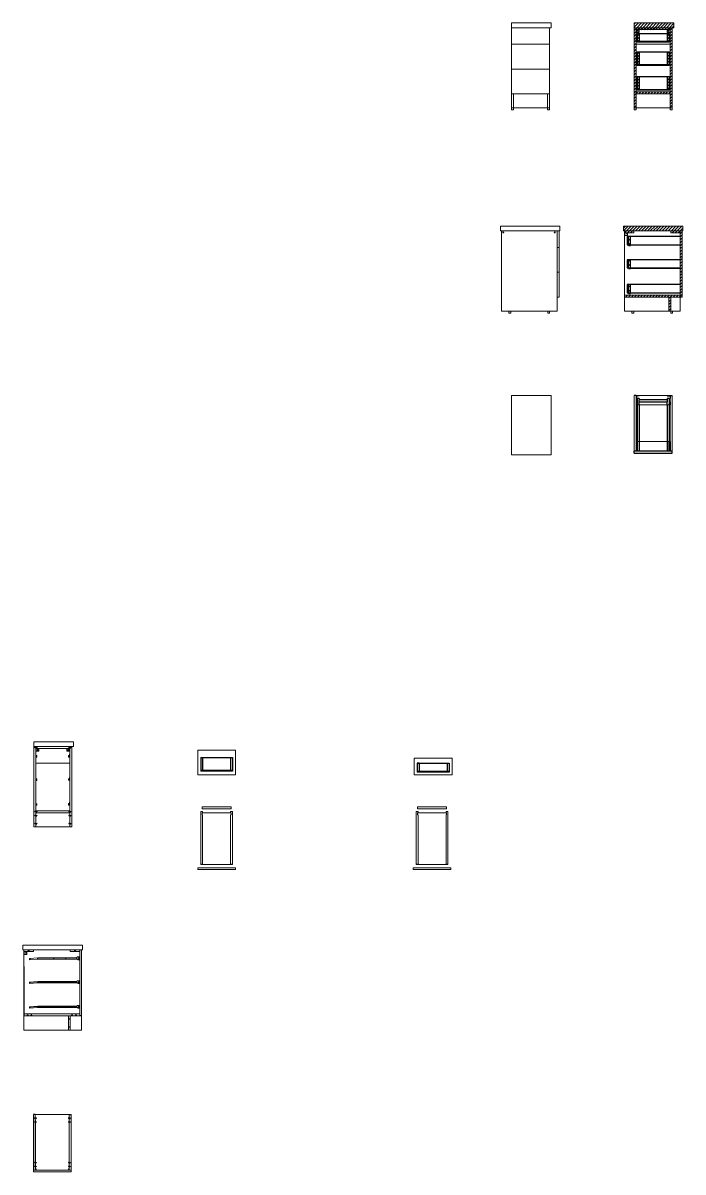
# Model space of a CAD drawing. Header units: millimetres. Extents: x 1402 to 2836, y 1581 to 2798.
# Drawn here: x 1402 to 2100, y 1581 to 2798 of the extents above; entities that cross this region are included whole.
import ezdxf

# ---------------------------------------------------------------- set-up
doc = ezdxf.new("R2010")
doc.units = ezdxf.units.MM
for name, color, linetype in [('Campitura', 11, 'Continuous'), ('Cassetti grandi', 4, 'Continuous'), ('Cassetto piccolo', 5, 'Continuous'), ('Parti nascoste', 2, 'Continuous')]:
    doc.layers.add(name, color=color, linetype=linetype)
doc.layers.add('Giunzioni', color=3, linetype='Continuous', lineweight=18)
doc.layers.add('Struttura', color=7, linetype='Continuous', lineweight=18)

msp = doc.modelspace()

# ---------------------------------------------------------------- hatches: boundary and pattern name
at = {"layer": 'Campitura'}
h = msp.add_hatch(dxfattribs=at)
h.set_pattern_fill('ANSI31', color=256, scale=0.7)
h.paths.add_polyline_path([(2090.3, 2797.8), (2048.3, 2797.8), (2048.3, 2792.8), (2088.3, 2792.8), (2090.3, 2792.8)])
h = msp.add_hatch(dxfattribs=at)
h.set_pattern_fill('ANSI31', color=256, scale=0.7)
h.paths.add_polyline_path([(2086.3, 2787.8), (2086.1, 2787.8), (2086.1, 2790.8), (2086.3, 2790.8), (2086.3, 2792.8), (2048.3, 2792.8), (2048.3, 2792.8), (2088.3, 2792.8), (2088.3, 2722.8), (2088.3, 2707.8), (2086.3, 2707.8), (2086.3, 2722.8)])
h.paths.add_polyline_path([(2050.3, 2722.8), (2050.3, 2707.8), (2048.3, 2707.8), (2048.3, 2722.8), (2048.3, 2792.8), (2048.3, 2792.8), (2050.3, 2792.8), (2050.3, 2790.8), (2050.5, 2790.8), (2050.5, 2787.8), (2050.5, 2787.8), (2050.5, 2787.8), (2050.3, 2787.8), (2050.3, 2784.6), (2050.5, 2784.6), (2050.5, 2781.6), (2050.3, 2781.6), (2050.3, 2733.8), (2050.5, 2733.8), (2050.5, 2730.8), (2050.3, 2730.8)], flags=17)
h.paths.add_polyline_path([(2086.3, 2724.8), (2050.3, 2724.8), (2050.3, 2722.8), (2086.3, 2722.8)], flags=17)
h.paths.add_polyline_path([(2086.3, 2792.8), (2050.3, 2792.8), (2050.3, 2790.8), (2050.5, 2790.8), (2053.5, 2790.8), (2053.5, 2790.8), (2086.3, 2790.8)], flags=17)
h = msp.add_hatch(dxfattribs=at)
h.set_pattern_fill('ANSI31', color=256, scale=0.7)
h.paths.add_polyline_path([(2099.8, 2582.6), (2036.8, 2582.6), (2036.8, 2577.6), (2099.8, 2577.6)])
h.paths.add_polyline_path([(2096.8, 2577.6), (2086.8, 2577.6), (2086.8, 2575.6), (2096.8, 2575.6)])
h.paths.add_polyline_path([(2047.8, 2577.6), (2037.8, 2577.6), (2037.8, 2575.6), (2047.8, 2575.6)])
h = msp.add_hatch(dxfattribs=at)
h.set_pattern_fill('ANSI31', color=256, scale=0.7)
h.paths.add_polyline_path([(2098.8, 2577.6), (2096.8, 2577.6), (2096.8, 2575.6), (2096.8, 2563), (2097.3, 2563), (2097.3, 2562.8), (2096.8, 2562.8), (2096.8, 2560), (2098.8, 2560)])
h = msp.add_hatch(dxfattribs=at)
h.set_pattern_fill('ANSI31', color=256, scale=0.7)
h.paths.add_polyline_path([(2098.8, 2560), (2096.8, 2560), (2096.8, 2538.4), (2097.3, 2538.4), (2097.3, 2538.2), (2096.8, 2538.2), (2096.8, 2533.8), (2098.8, 2533.8)])
h.paths.add_polyline_path([(2098.8, 2533.8), (2096.8, 2533.8), (2096.8, 2512.2), (2097.3, 2512.2), (2097.3, 2512), (2096.8, 2512), (2096.8, 2507.6), (2098.8, 2507.6)])
h = msp.add_hatch(dxfattribs=at)
h.set_pattern_fill('ANSI31', color=256, scale=0.7)
h.paths.add_polyline_path([(2096.8, 2509.6), (2038, 2509.6), (2038, 2508.1), (2037.8, 2508.1), (2037.8, 2507.6), (2096.8, 2507.6), (2096.8, 2507.6), (2096.8, 2507.6)])
h.paths.add_polyline_path([(2086.8, 2507.6), (2084.8, 2507.6), (2084.8, 2492.6), (2086.8, 2492.6)])
at = {"layer": 'Cassetti grandi'}
h = msp.add_hatch(dxfattribs=at)
h.set_pattern_fill('ANSI31', color=256, scale=0.7)
h.paths.add_polyline_path([(2085.1, 2767.2), (2083.1, 2767.2), (2083.1, 2753.5), (2085.1, 2753.5)])
h.paths.add_polyline_path([(2053.5, 2767.2), (2051.5, 2767.2), (2051.5, 2753.5), (2053.5, 2753.5)])
h.paths.add_polyline_path([(2085.1, 2741), (2083.1, 2741), (2083.1, 2727.3), (2085.1, 2727.3)])
h.paths.add_polyline_path([(2053.5, 2741), (2051.5, 2741), (2051.5, 2727.3), (2053.5, 2727.3)])
h = msp.add_hatch(dxfattribs=at)
h.set_pattern_fill('ANSI31', color=256)
h.paths.add_polyline_path([(2044.3, 2547), (2042.3, 2547), (2042.3, 2538.4), (2042.3, 2537.7), (2044.3, 2537.7), (2044.3, 2538.2), (2042.6, 2538.2), (2042.6, 2538.4), (2044.3, 2538.4)])
h.paths.add_polyline_path([(2044.3, 2520.8), (2042.3, 2520.8), (2042.3, 2512.2), (2042.3, 2511.5), (2044.3, 2511.5), (2044.3, 2512), (2042.6, 2512), (2042.6, 2512.2), (2044.3, 2512.2)])
at = {"layer": 'Cassetto piccolo'}
h = msp.add_hatch(dxfattribs=at)
h.set_pattern_fill('ANSI31', color=256, scale=0.7)
h.paths.add_polyline_path([(2083.1, 2778.2), (2083.1, 2786.8), (2085.1, 2786.8), (2085.1, 2778.2)])
h.paths.add_polyline_path([(2053.5, 2786.8), (2051.5, 2786.8), (2051.5, 2778.2), (2053.5, 2778.2)])
h = msp.add_hatch(dxfattribs=at)
h.set_pattern_fill('ANSI31', color=256)
h.paths.add_polyline_path([(2044.3, 2571.6), (2042.3, 2571.6), (2042.3, 2563), (2042.3, 2562.3), (2044.3, 2562.3), (2044.3, 2562.8), (2042.6, 2562.8), (2042.6, 2563), (2044.3, 2563)])

# ---------------------------------------------------------------- linework, layer by layer
at = {"layer": 'Cassetti grandi'}
for p, q in [((2088.3, 2775.2), (2088.3, 2775.2)), ((2051.5, 2767.2), (2085.1, 2767.2)), ((2051.5, 2767.2), (2051.5, 2752.8)), ((2053.5, 2767.2), (2053.5, 2753.5)), ((2083.1, 2767.2), (2083.1, 2753.5)), ((2085.1, 2767.2), (2085.1, 2753.3)), ((2051.5, 2753.5), (2085.1, 2753.5)), ((2085.1, 2753.3), (2051.5, 2753.3)), ((2085.1, 2752.8), (2051.5, 2752.8)), ((2085.1, 2753.3), (2085.1, 2752.8)), ((2051.5, 2741), (2085.1, 2741)), ((2051.5, 2741), (2051.5, 2726.6)), ((2053.5, 2741), (2053.5, 2727.3)), ((2083.1, 2741), (2083.1, 2727.3)), ((2085.1, 2741), (2085.1, 2727.1)), ((2051.5, 2727.3), (2085.1, 2727.3)), ((2085.1, 2727.1), (2051.5, 2727.1)), ((2085.1, 2726.6), (2051.5, 2726.6)), ((2085.1, 2727.1), (2085.1, 2726.6)), ((2096.8, 2547), (2040.8, 2547)), ((2040.8, 2547), (2040.8, 2538.4)), ((2042.3, 2538.4), (2042.3, 2547)), ((2044.3, 2538.4), (2044.3, 2547)), ((2040.8, 2538.4), (2042.3, 2538.4)), ((2042.3, 2537.7), (2042.3, 2538.4)), ((2042.3, 2537.7), (2044.3, 2537.7)), ((2042.6, 2538.2), (2042.6, 2538.4)), ((2042.6, 2538.4), (2097.3, 2538.4)), ((2042.6, 2538.2), (2097.3, 2538.2)), ((2044.3, 2537.7), (2044.3, 2538.2)), ((2097.3, 2538.2), (2097.3, 2538.4)), ((2096.8, 2520.8), (2040.8, 2520.8)), ((2040.8, 2520.8), (2040.8, 2512.2)), ((2042.3, 2512.2), (2042.3, 2520.8)), ((2044.3, 2512.2), (2044.3, 2520.8)), ((2040.8, 2512.2), (2042.3, 2512.2)), ((2042.3, 2511.5), (2042.3, 2512.2)), ((2042.3, 2511.5), (2044.3, 2511.5)), ((2042.6, 2512), (2042.6, 2512.2)), ((2042.6, 2512.2), (2097.3, 2512.2)), ((2042.6, 2512), (2097.3, 2512)), ((2044.3, 2511.5), (2044.3, 2512)), ((2098.8, 2507.6), (2096.8, 2507.6)), ((2097.3, 2512), (2097.3, 2512.2)), ((1453.2, 2014.1), (1453.2, 2014.1)), ((1463.7, 1746.6), (1461.7, 1746.6))]:
    msp.add_line(p, q, dxfattribs=at)
at = {"layer": 'Cassetto piccolo'}
for p, q in [((2051.5, 2786.8), (2085.1, 2786.8)), ((2051.5, 2786.8), (2051.5, 2777.5)), ((2053.5, 2786.8), (2053.5, 2778.2)), ((2083.1, 2786.8), (2083.1, 2778.2)), ((2085.1, 2786.8), (2085.1, 2778)), ((2051.5, 2778.2), (2085.1, 2778.2)), ((2085.1, 2778), (2051.5, 2778)), ((2085.1, 2777.5), (2051.5, 2777.5)), ((2085.1, 2778), (2085.1, 2777.5)), ((2088.3, 2775.2), (2088.3, 2775.2)), ((2096.8, 2571.6), (2040.8, 2571.6)), ((2040.8, 2571.6), (2040.8, 2563)), ((2042.3, 2563), (2042.3, 2571.6)), ((2044.3, 2563), (2044.3, 2571.6)), ((2040.8, 2563), (2042.3, 2563)), ((2042.3, 2562.3), (2042.3, 2563)), ((2042.3, 2562.3), (2044.3, 2562.3)), ((2042.6, 2562.8), (2042.6, 2563)), ((2042.6, 2563), (2097.3, 2563)), ((2042.6, 2562.8), (2097.3, 2562.8)), ((2044.3, 2562.3), (2044.3, 2562.8)), ((2097.3, 2562.8), (2097.3, 2563)), ((2051.5, 2393.5), (2051.5, 2354.5)), ((2053.5, 2393.5), (2053.5, 2354.5)), ((2083.1, 2393.5), (2083.1, 2354.5)), ((2085.1, 2393.5), (2085.1, 2354.5)), ((2088.3, 2344.5), (2048.3, 2344.5)), ((2048.3, 2342.5), (2048.3, 2344.5)), ((2048.3, 2342.5), (2088.3, 2342.5)), ((2088.3, 2342.5), (2088.3, 2344.5)), ((1453.2, 2014.1), (1453.2, 2014.1))]:
    msp.add_line(p, q, dxfattribs=at)
at = {"layer": 'Giunzioni'}
for p, q in [((2050.3, 2790.8), (2053.5, 2790.8)), ((2053.5, 2787.8), (2050.3, 2787.8)), ((2050.5, 2787.8), (2050.5, 2790.8)), ((2050.5, 2787.8), (2050.5, 2790.8)), ((2053.5, 2790.8), (2053.5, 2787.8)), ((2086.3, 2790.8), (2083.1, 2790.8)), ((2083.1, 2790.8), (2083.1, 2787.8)), ((2083.1, 2787.8), (2086.3, 2787.8)), ((2086.1, 2787.8), (2086.1, 2790.8)), ((2086.3, 2790.8), (2086.3, 2787.8)), ((2050.3, 2784.6), (2050.3, 2781.6)), ((2050.3, 2784.6), (2050.5, 2784.6)), ((2050.5, 2781.6), (2050.3, 2781.6)), ((2050.5, 2784.6), (2050.5, 2781.6)), ((2051.5, 2783.1), (2050.5, 2783.1)), ((2050.5, 2781.6), (2051.5, 2781.6)), ((2051.3, 2784.6), (2051.5, 2784.6)), ((2051.3, 2784.6), (2051.3, 2783.1)), ((2085.3, 2784.6), (2085.1, 2784.6)), ((2085.1, 2784.6), (2085.1, 2781.6)), ((2085.1, 2781.6), (2085.1, 2783.1)), ((2085.1, 2783.1), (2086.1, 2783.1)), ((2086.1, 2781.6), (2085.1, 2781.6)), ((2085.3, 2784.6), (2085.3, 2783.1)), ((2086.3, 2784.6), (2086.1, 2784.6)), ((2086.1, 2784.6), (2086.1, 2781.6)), ((2086.1, 2781.6), (2086.3, 2781.6)), ((2086.3, 2781.6), (2086.3, 2784.6)), ((2050.3, 2760), (2050.5, 2760)), ((2050.5, 2757), (2050.3, 2757)), ((2050.5, 2760), (2050.5, 2757)), ((2051.5, 2758.5), (2050.5, 2758.5)), ((2050.5, 2757), (2051.5, 2757)), ((2051.3, 2760), (2051.5, 2760)), ((2051.3, 2760), (2051.3, 2758.5)), ((2085.3, 2760), (2085.1, 2760)), ((2085.1, 2758.5), (2086.1, 2758.5)), ((2086.1, 2757), (2085.1, 2757)), ((2085.3, 2760), (2085.3, 2758.5)), ((2086.3, 2760), (2086.1, 2760)), ((2086.1, 2760), (2086.1, 2757)), ((2086.1, 2757), (2086.3, 2757)), ((2050.3, 2733.8), (2050.5, 2733.8)), ((2050.5, 2730.8), (2050.3, 2730.8)), ((2050.5, 2733.8), (2050.5, 2730.8)), ((2051.5, 2732.3), (2050.5, 2732.3)), ((2050.5, 2730.8), (2051.5, 2730.8)), ((2051.3, 2733.8), (2051.5, 2733.8)), ((2051.3, 2733.8), (2051.3, 2732.3)), ((2085.3, 2733.8), (2085.1, 2733.8)), ((2085.1, 2732.3), (2086.1, 2732.3)), ((2086.1, 2730.8), (2085.1, 2730.8)), ((2085.3, 2733.8), (2085.3, 2732.3)), ((2086.3, 2733.8), (2086.1, 2733.8)), ((2086.1, 2733.8), (2086.1, 2730.8)), ((2086.1, 2730.8), (2086.3, 2730.8)), ((1918.5, 2707.8), (1918.5, 2705.8)), ((1918.5, 2705.8), (1920.5, 2705.8)), ((1920.5, 2705.8), (1920.5, 2707.8)), ((1956.5, 2707.8), (1956.5, 2705.8)), ((1956.5, 2705.8), (1958.5, 2705.8)), ((1958.5, 2705.8), (1958.5, 2707.8)), ((2048.3, 2707.8), (2048.3, 2705.8)), ((2048.3, 2705.8), (2050.3, 2705.8)), ((2050.3, 2705.8), (2050.3, 2707.8)), ((2086.3, 2707.8), (2086.3, 2705.8)), ((2086.3, 2705.8), (2088.3, 2705.8)), ((2088.3, 2705.8), (2088.3, 2707.8)), ((2037.8, 2575.6), (2037.8, 2572.6)), ((2037.8, 2572.6), (2041, 2572.6)), ((2038, 2572.6), (2038, 2575.6)), ((2041, 2572.6), (2041, 2575.6)), ((2037.8, 2560), (2038, 2560)), ((2038, 2508.1), (2038, 2560)), ((2038, 2508.1), (2037.8, 2508.1)), ((1915.7, 2492.6), (1915.7, 2490.6)), ((1915.7, 2490.6), (1917.7, 2490.6)), ((1917.7, 2490.6), (1917.7, 2492.6)), ((1956.7, 2492.6), (1956.7, 2490.6)), ((1956.7, 2490.6), (1958.7, 2490.6)), ((1958.7, 2490.6), (1958.7, 2492.6)), ((2045.8, 2492.6), (2045.8, 2490.6)), ((2045.8, 2490.6), (2047.8, 2490.6)), ((2047.8, 2490.6), (2047.8, 2492.6)), ((2086.8, 2492.6), (2086.8, 2490.6)), ((2086.8, 2490.6), (2088.8, 2490.6)), ((2088.8, 2490.6), (2088.8, 2492.6)), ((2050.3, 2354.5), (2050.3, 2393.5)), ((2050.5, 2354.5), (2050.5, 2393.5)), ((2051.3, 2354.5), (2051.3, 2393.5)), ((2085.3, 2393.5), (2085.3, 2354.5)), ((2086.1, 2354.5), (2086.1, 2393.5)), ((2086.3, 2354.5), (2086.3, 2393.5)), ((1415.2, 2029.7), (1418.4, 2029.7)), ((1418.4, 2026.7), (1415.2, 2026.7)), ((1415.2, 2023.6), (1415.2, 2020.6)), ((1415.2, 2023.6), (1415.4, 2023.6)), ((1415.4, 2020.6), (1415.2, 2020.6)), ((1415.4, 2026.7), (1415.4, 2029.7)), ((1415.4, 2026.7), (1415.4, 2029.7)), ((1415.4, 2023.6), (1415.4, 2020.6)), ((1416.4, 2022.1), (1415.4, 2022.1)), ((1415.4, 2020.6), (1416.4, 2020.6)), ((1416.4, 2022.1), (1416.4, 2020.6)), ((1418.4, 2029.7), (1418.4, 2026.7)), ((1451.2, 2029.7), (1448, 2029.7)), ((1448, 2029.7), (1448, 2026.7)), ((1448, 2026.7), (1451.2, 2026.7)), ((1450, 2020.6), (1450, 2022.1)), ((1450, 2022.1), (1451, 2022.1)), ((1451, 2020.6), (1450, 2020.6)), ((1451, 2026.7), (1451, 2029.7)), ((1451.2, 2023.6), (1451, 2023.6)), ((1451, 2023.6), (1451, 2020.6)), ((1451, 2020.6), (1451.2, 2020.6)), ((1451.2, 2029.7), (1451.2, 2026.7)), ((1451.2, 2020.6), (1451.2, 2023.6)), ((1415.2, 1998.9), (1415.4, 1998.9)), ((1415.4, 1995.9), (1415.2, 1995.9)), ((1415.4, 1998.9), (1415.4, 1995.9)), ((1416.4, 1997.4), (1415.4, 1997.4)), ((1415.4, 1995.9), (1416.4, 1995.9)), ((1416.4, 1997.4), (1416.4, 1995.9)), ((1450, 1997.5), (1451, 1997.5)), ((1450, 1997.5), (1450, 1996)), ((1451, 1996), (1450, 1996)), ((1451.2, 1999), (1451, 1999)), ((1451, 1999), (1451, 1996)), ((1451, 1996), (1451.2, 1996)), ((1415.2, 1972.7), (1415.4, 1972.7)), ((1415.4, 1972.7), (1415.4, 1969.7)), ((1416.4, 1971.2), (1415.4, 1971.2)), ((1416.4, 1971.2), (1416.4, 1969.7)), ((1450, 1971.3), (1451, 1971.3)), ((1450, 1971.3), (1450, 1969.8)), ((1451.2, 1972.8), (1451, 1972.8)), ((1451, 1972.8), (1451, 1969.8)), ((1415.4, 1969.7), (1415.2, 1969.7)), ((1415.4, 1969.7), (1416.4, 1969.7)), ((1451, 1969.8), (1450, 1969.8)), ((1451, 1969.8), (1451.2, 1969.8)), ((1402.7, 1814.6), (1402.7, 1811.6)), ((1402.9, 1811.6), (1402.9, 1814.6)), ((1405.9, 1811.6), (1405.9, 1814.6)), ((1402.7, 1811.6), (1405.9, 1811.6)), ((1408.7, 1807.5), (1417.3, 1808.2)), ((1417.3, 1807.9), (1408.7, 1807.2)), ((1408.7, 1806), (1408.7, 1807.5)), ((1408.7, 1806), (1408.7, 1807.5)), ((1417.3, 1806.7), (1408.7, 1806)), ((1458.3, 1808.2), (1417.3, 1808.2)), ((1417.3, 1807.9), (1456.8, 1807.9)), ((1417.3, 1806.7), (1459, 1806.7)), ((1458.3, 1807.9), (1456.8, 1807.9)), ((1459.3, 1809), (1458.3, 1808.2)), ((1458.3, 1808.2), (1458.3, 1807.9)), ((1460, 1806), (1459, 1806.7)), ((1461.5, 1809), (1459.3, 1809)), ((1461.5, 1806), (1460, 1806)), ((1461.5, 1809), (1461.5, 1806)), ((1408.7, 1782.3), (1417.3, 1783)), ((1417.3, 1782.7), (1408.7, 1782)), ((1408.7, 1780.8), (1408.7, 1782.3)), ((1408.7, 1780.8), (1408.7, 1782.3)), ((1417.3, 1781.6), (1408.7, 1780.8)), ((1458.3, 1783), (1417.3, 1783)), ((1417.3, 1782.7), (1456.8, 1782.7)), ((1417.3, 1781.6), (1459, 1781.6)), ((1458.3, 1782.7), (1456.8, 1782.7)), ((1459.3, 1783.8), (1458.3, 1783)), ((1458.3, 1783), (1458.3, 1782.7)), ((1460, 1780.8), (1459, 1781.6)), ((1461.5, 1783.8), (1459.3, 1783.8)), ((1461.5, 1780.8), (1460, 1780.8)), ((1461.5, 1783.8), (1461.5, 1780.8)), ((1408.7, 1756.1), (1417.3, 1756.8)), ((1417.3, 1756.5), (1408.7, 1755.8)), ((1408.7, 1754.6), (1408.7, 1756.1)), ((1408.7, 1754.6), (1408.7, 1756.1)), ((1417.3, 1755.4), (1408.7, 1754.6)), ((1458.3, 1756.8), (1417.3, 1756.8)), ((1417.3, 1756.5), (1456.8, 1756.5)), ((1417.3, 1755.4), (1459, 1755.4)), ((1458.3, 1756.5), (1456.8, 1756.5)), ((1459.3, 1757.6), (1458.3, 1756.8)), ((1458.3, 1756.8), (1458.3, 1756.5)), ((1460, 1754.6), (1459, 1755.4)), ((1461.5, 1757.6), (1459.3, 1757.6)), ((1461.5, 1754.6), (1460, 1754.6)), ((1461.5, 1757.6), (1461.5, 1754.6)), ((1414.9, 1636.3), (1414.7, 1636.3)), ((1414.7, 1634.5), (1414.7, 1634.5)), ((1414.9, 1584.5), (1414.9, 1636.3)), ((1450.5, 1584.5), (1450.5, 1636.3)), ((1450.5, 1636.3), (1450.7, 1636.3)), ((1414.9, 1586.5), (1414.7, 1586.5)), ((1414.9, 1583.5), (1414.7, 1583.5)), ((1414.9, 1583.5), (1414.9, 1584.5)), ((1415.7, 1584.5), (1414.9, 1584.5)), ((1414.9, 1583.5), (1415.7, 1583.5)), ((1415.7, 1584.5), (1415.7, 1583.5)), ((1449.7, 1584.5), (1450.5, 1584.5)), ((1449.7, 1584.5), (1449.7, 1583.5)), ((1450.5, 1583.5), (1449.7, 1583.5)), ((1450.5, 1586.5), (1450.7, 1586.5)), ((1450.5, 1583.5), (1450.5, 1584.5)), ((1450.5, 1583.5), (1450.7, 1583.5))]:
    msp.add_line(p, q, dxfattribs=at)
for centre, radius in [((2052, 2789.3), 0.5), ((2084.6, 2789.3), 0.5), ((1909.7, 2576.1), 0.5), ((1964.2, 2576.1), 0.5), ((2039.6, 2575.1), 0.25), ((2039.6, 2573.1), 0.25), ((2040.5, 2575.1), 0.25), ((2040.5, 2573.1), 0.25), ((1416.9, 2028.2), 0.5), ((1449.5, 2028.2), 0.5), ((1404.5, 1814.1), 0.25), ((1405.3, 1814.1), 0.25), ((1404.5, 1812.1), 0.25), ((1405.3, 1812.1), 0.25), ((1409, 1806.9), 0.248), ((1417.2, 1807.2), 0.248), ((1434, 1807.2), 0.248), ((1446.8, 1807.2), 0.248), ((1458.8, 1807.2), 0.248), ((1460.8, 1806.7), 0.75), ((1460.6, 1808.5), 0.248), ((1460.8, 1806.7), 0.321), ((1460.8, 1806.7), 0.0933), ((1409, 1781.8), 0.248), ((1417.2, 1782.1), 0.248), ((1434, 1782.1), 0.248), ((1446.8, 1782.1), 0.248), ((1458.8, 1782.1), 0.248), ((1460.8, 1781.6), 0.75), ((1460.6, 1783.3), 0.248), ((1460.8, 1781.6), 0.321), ((1460.8, 1781.6), 0.0933), ((1409, 1755.6), 0.248), ((1417.2, 1755.9), 0.248), ((1434, 1755.9), 0.248), ((1446.8, 1755.9), 0.248), ((1458.8, 1755.9), 0.248), ((1460.8, 1755.4), 0.75), ((1460.6, 1757.1), 0.248), ((1460.8, 1755.4), 0.321), ((1460.8, 1755.4), 0.0933)]:
    msp.add_circle(centre, radius, dxfattribs=at)
at = {"layer": 'Parti nascoste'}
for p, q in [((2050.3, 2403.3), (2048.3, 2403.3)), ((2050.5, 2400.1), (2050.3, 2400.1)), ((2050.5, 2397.5), (2050.3, 2397.5)), ((2053.5, 2403.1), (2050.5, 2403.1)), ((2050.5, 2403.1), (2050.5, 2400.1)), ((2051.5, 2397.5), (2050.5, 2397.5)), ((2050.5, 2397.5), (2050.5, 2393.5)), ((2050.5, 2396.5), (2051.3, 2396.5)), ((2051.3, 2397.5), (2051.3, 2393.5)), ((2053.5, 2400.3), (2051.5, 2400.3)), ((2083.6, 2398.8), (2053, 2398.8)), ((2053, 2398.8), (2053, 2396.8)), ((2053, 2396.8), (2083.6, 2396.8)), ((2053.5, 2403.3), (2053.5, 2403.1)), ((2053.5, 2400.3), (2053.5, 2398.8)), ((2053.5, 2393.5), (2053.5, 2396.8)), ((2083.1, 2403.3), (2083.1, 2403.1)), ((2083.1, 2403.1), (2086.1, 2403.1)), ((2085.1, 2400.3), (2083.1, 2400.3)), ((2083.1, 2400.3), (2083.1, 2398.8)), ((2083.1, 2400.3), (2083.1, 2400.3)), ((2083.1, 2393.5), (2083.1, 2396.8)), ((2083.6, 2396.8), (2083.6, 2398.8)), ((2085.1, 2400.3), (2085.1, 2393.5)), ((2085.1, 2397.5), (2086.1, 2397.5)), ((2085.3, 2397.5), (2085.3, 2393.5)), ((2086.1, 2396.5), (2085.3, 2396.5)), ((2086.1, 2403.1), (2086.1, 2400.1)), ((2086.1, 2400.1), (2086.3, 2400.1)), ((2086.1, 2396.5), (2086.1, 2397.5)), ((2086.1, 2397.5), (2086.3, 2397.5)), ((2086.1, 2396.5), (2086.1, 2393.5)), ((2086.3, 2403.3), (2088.3, 2403.3)), ((2051.3, 2394.5), (2051.5, 2394.5)), ((2085.1, 2394.5), (2085.3, 2394.5)), ((2050.5, 2354.5), (2050.5, 2345.7)), ((2051.3, 2344.7), (2051.3, 2354.5)), ((2051.5, 2354.5), (2051.5, 2344.5)), ((2053.5, 2354.5), (2053.5, 2344.5)), ((2083.1, 2354.5), (2083.1, 2344.5)), ((2085.1, 2354.5), (2085.1, 2344.5)), ((2085.3, 2344.7), (2085.3, 2354.5)), ((2086.1, 2354.5), (2086.1, 2345.7)), ((2086.3, 2354.5), (2086.3, 2344.7)), ((2050.5, 2347.7), (2050.3, 2347.7)), ((2050.5, 2344.7), (2050.3, 2344.7)), ((2050.5, 2344.7), (2050.5, 2345.7)), ((2051.3, 2345.7), (2050.5, 2345.7)), ((2050.5, 2344.7), (2051.5, 2344.7)), ((2086.1, 2344.7), (2085.1, 2344.7)), ((2085.3, 2345.7), (2086.1, 2345.7)), ((2086.1, 2347.7), (2086.3, 2347.7)), ((2086.1, 2344.7), (2086.1, 2345.7)), ((2086.1, 2344.7), (2086.3, 2344.7)), ((1415.2, 2031), (1414.2, 2031)), ((1414.2, 2031), (1414.2, 2030.5)), ((1415.2, 2030.5), (1414.2, 2030.5)), ((1415.2, 2031), (1416.2, 2031)), ((1415.2, 2030.5), (1416.2, 2030.5)), ((1416.2, 2031), (1416.2, 2030.5)), ((1451.2, 2031), (1450.2, 2031)), ((1450.2, 2031), (1450.2, 2030.5)), ((1451.2, 2030.5), (1450.2, 2030.5)), ((1451.2, 2031), (1452.2, 2031)), ((1451.2, 2030.5), (1452.2, 2030.5)), ((1452.2, 2031), (1452.2, 2030.5)), ((1589.7, 2020), (1623.3, 2020)), ((1589.7, 2020), (1589.7, 2005.7)), ((1591.7, 2020), (1591.7, 2006.4)), ((1621.3, 2020), (1621.3, 2006.4)), ((1623.3, 2020), (1623.3, 2006.2)), ((1820.8, 2014), (1818.8, 2014)), ((1818.8, 2014), (1852.4, 2014)), ((1818.8, 2014), (1818.8, 2004.7)), ((1820.8, 2014), (1820.8, 2005.4)), ((1850.4, 2014), (1850.4, 2005.4)), ((1852.4, 2014), (1852.4, 2005.2)), ((1589.7, 2006.4), (1623.3, 2006.4)), ((1623.3, 2006.2), (1589.7, 2006.2)), ((1623.3, 2005.7), (1589.7, 2005.7)), ((1623.3, 2006.2), (1623.3, 2005.7)), ((1818.8, 2005.4), (1852.4, 2005.4)), ((1852.4, 2005.2), (1818.8, 2005.2)), ((1852.4, 2004.7), (1818.8, 2004.7)), ((1852.4, 2005.2), (1852.4, 2004.7)), ((1415.2, 1963), (1414.2, 1963)), ((1414.2, 1963), (1414.2, 1962.5)), ((1415.2, 1962.5), (1414.2, 1962.5)), ((1415.2, 1958.8), (1414.2, 1958.8)), ((1414.2, 1958.8), (1414.2, 1958.3)), ((1415.2, 1963), (1416.2, 1963)), ((1415.2, 1962.5), (1416.2, 1962.5)), ((1415.2, 1958.8), (1416.2, 1958.8)), ((1416.2, 1963), (1416.2, 1962.5)), ((1416.2, 1958.8), (1416.2, 1958.3)), ((1451.2, 1963), (1450.2, 1963)), ((1450.2, 1963), (1450.2, 1962.5)), ((1451.2, 1962.5), (1450.2, 1962.5)), ((1451.2, 1958.8), (1450.2, 1958.8)), ((1450.2, 1958.8), (1450.2, 1958.3)), ((1451.2, 1963), (1452.2, 1963)), ((1451.2, 1962.5), (1452.2, 1962.5)), ((1451.2, 1958.8), (1452.2, 1958.8)), ((1452.2, 1963), (1452.2, 1962.5)), ((1452.2, 1958.8), (1452.2, 1958.3)), ((1415.2, 1958.3), (1414.2, 1958.3)), ((1415.2, 1950.3), (1414.2, 1950.3)), ((1414.2, 1950.3), (1414.2, 1949.8)), ((1415.2, 1949.8), (1414.2, 1949.8)), ((1415.2, 1958.3), (1416.2, 1958.3)), ((1415.2, 1950.3), (1416.2, 1950.3)), ((1415.2, 1949.8), (1416.2, 1949.8)), ((1416.2, 1950.3), (1416.2, 1949.8)), ((1451.2, 1958.3), (1450.2, 1958.3)), ((1451.2, 1950.3), (1450.2, 1950.3)), ((1450.2, 1950.3), (1450.2, 1949.8)), ((1451.2, 1949.8), (1450.2, 1949.8)), ((1451.2, 1958.3), (1452.2, 1958.3)), ((1451.2, 1950.3), (1452.2, 1950.3)), ((1451.2, 1949.8), (1452.2, 1949.8)), ((1452.2, 1950.3), (1452.2, 1949.8)), ((1414.7, 1642.1), (1412.7, 1642.1)), ((1414.7, 1638.5), (1413.7, 1638.5)), ((1413.7, 1638.5), (1413.7, 1638)), ((1414.7, 1638), (1413.7, 1638)), ((1414.7, 1634.5), (1413.7, 1634.5)), ((1413.7, 1634.5), (1413.7, 1634)), ((1414.7, 1634), (1413.7, 1634)), ((1414.7, 1638.5), (1415.7, 1638.5)), ((1414.7, 1638), (1415.7, 1638)), ((1414.7, 1634.5), (1415.7, 1634.5)), ((1414.7, 1634), (1415.7, 1634)), ((1415.7, 1638.5), (1415.7, 1638)), ((1415.7, 1634.5), (1415.7, 1634)), ((1450.7, 1638.5), (1449.7, 1638.5)), ((1449.7, 1638.5), (1449.7, 1638)), ((1450.7, 1638), (1449.7, 1638)), ((1450.7, 1634.5), (1449.7, 1634.5)), ((1449.7, 1634.5), (1449.7, 1634)), ((1450.7, 1634), (1449.7, 1634)), ((1450.7, 1642.1), (1452.7, 1642.1)), ((1450.7, 1638.5), (1451.7, 1638.5)), ((1450.7, 1638), (1451.7, 1638)), ((1450.7, 1634.5), (1451.7, 1634.5)), ((1450.7, 1634), (1451.7, 1634)), ((1451.7, 1638.5), (1451.7, 1638)), ((1451.7, 1634.5), (1451.7, 1634)), ((1414.7, 1591.5), (1413.7, 1591.5)), ((1413.7, 1591.5), (1413.7, 1591)), ((1414.7, 1591), (1413.7, 1591)), ((1414.7, 1587.5), (1413.7, 1587.5)), ((1413.7, 1587.5), (1413.7, 1587)), ((1414.7, 1587), (1413.7, 1587)), ((1414.7, 1591.5), (1415.7, 1591.5)), ((1414.7, 1591), (1415.7, 1591)), ((1414.7, 1587.5), (1415.7, 1587.5)), ((1414.7, 1587), (1415.7, 1587)), ((1415.7, 1591.5), (1415.7, 1591)), ((1415.7, 1587.5), (1415.7, 1587)), ((1450.7, 1591.5), (1449.7, 1591.5)), ((1449.7, 1591.5), (1449.7, 1591)), ((1450.7, 1591), (1449.7, 1591)), ((1450.7, 1587.5), (1449.7, 1587.5)), ((1449.7, 1587.5), (1449.7, 1587)), ((1450.7, 1587), (1449.7, 1587)), ((1450.7, 1591.5), (1451.7, 1591.5)), ((1450.7, 1591), (1451.7, 1591)), ((1450.7, 1587.5), (1451.7, 1587.5)), ((1450.7, 1587), (1451.7, 1587)), ((1451.7, 1591.5), (1451.7, 1591)), ((1451.7, 1587.5), (1451.7, 1587))]:
    msp.add_line(p, q, dxfattribs=at)
msp.add_lwpolyline([(2051.5, 2400.3), (2051.5, 2393.5)], dxfattribs=at)
for centre in [(1407.7, 1815.6), (1456.7, 1815.6), (1406.7, 1747.6), (1410.7, 1747.6), (1450.7, 1743.3), (1453.7, 1747.6), (1457.7, 1747.6), (1450.7, 1734.8)]:
    msp.add_circle(centre, 0.25, dxfattribs=at)
at = {"layer": 'Struttura'}
for p, q in [((1918.5, 2797.8), (1960.5, 2797.8)), ((1918.5, 2792.8), (1918.5, 2797.8)), ((1918.5, 2792.8), (1960.5, 2792.8)), ((1918.5, 2775.2), (1918.5, 2792.8)), ((1958.5, 2792.8), (1958.5, 2775.2)), ((1960.5, 2792.8), (1960.5, 2797.8)), ((2048.3, 2797.8), (2090.3, 2797.8)), ((2048.3, 2792.8), (2048.3, 2797.8)), ((2048.3, 2792.8), (2090.3, 2792.8)), ((2048.3, 2792.8), (2048.3, 2722.8)), ((2048.3, 2792.8), (2088.3, 2792.8)), ((2050.3, 2792.8), (2050.3, 2722.8)), ((2086.3, 2790.8), (2050.3, 2790.8)), ((2086.3, 2722.8), (2086.3, 2792.8)), ((2088.3, 2722.8), (2088.3, 2792.8)), ((2090.3, 2792.8), (2090.3, 2797.8)), ((1918.5, 2775.2), (1958.5, 2775.2)), ((1918.5, 2775.2), (1918.5, 2749)), ((1958.5, 2775.2), (1918.5, 2775.2)), ((1958.5, 2749), (1958.5, 2775.2)), ((2086.3, 2775.2), (2050.3, 2775.2)), ((1918.5, 2749), (1958.5, 2749)), ((1918.5, 2722.8), (1918.5, 2749)), ((1958.5, 2722.8), (1958.5, 2749)), ((1918.5, 2722.8), (1958.5, 2722.8)), ((1918.5, 2707.8), (1918.5, 2722.8)), ((1918.5, 2722.8), (1958.5, 2722.8)), ((1920.5, 2707.8), (1920.5, 2722.8)), ((1956.5, 2722.8), (1956.5, 2707.8)), ((1958.5, 2707.8), (1958.5, 2722.8)), ((2048.3, 2707.8), (2048.3, 2722.8)), ((2050.3, 2724.8), (2086.3, 2724.8)), ((2050.3, 2722.8), (2086.3, 2722.8)), ((2050.3, 2707.8), (2050.3, 2722.8)), ((2086.3, 2722.8), (2086.3, 2707.8)), ((2088.3, 2707.8), (2088.3, 2722.8)), ((1918.5, 2707.8), (1958.5, 2707.8)), ((2048.3, 2707.8), (2088.3, 2707.8)), ((1906.7, 2582.6), (1969.7, 2582.6)), ((1906.7, 2577.6), (1906.7, 2582.6)), ((1969.7, 2577.6), (1969.7, 2582.6)), ((2036.8, 2582.6), (2099.8, 2582.6)), ((2036.8, 2577.6), (2036.8, 2582.6)), ((2099.8, 2577.6), (2099.8, 2582.6)), ((1906.7, 2577.6), (1969.7, 2577.6)), ((1907.7, 2492.6), (1907.7, 2577.6)), ((1966.7, 2560), (1966.7, 2577.6)), ((1968.7, 2577.6), (1968.7, 2560)), ((2036.8, 2577.6), (2099.8, 2577.6)), ((2037.8, 2492.6), (2037.8, 2577.6)), ((2037.8, 2575.6), (2047.8, 2575.6)), ((2047.8, 2575.6), (2047.8, 2577.6)), ((2086.8, 2575.6), (2086.8, 2577.6)), ((2096.8, 2575.6), (2086.8, 2575.6)), ((2096.8, 2575.6), (2096.8, 2577.6)), ((2096.8, 2563), (2096.8, 2577.6)), ((2098.8, 2577.6), (2098.8, 2560)), ((1966.7, 2560), (1968.7, 2560)), ((1966.7, 2560), (1968.7, 2560)), ((1966.7, 2560), (1966.7, 2533.8)), ((1968.7, 2560), (1968.7, 2533.8)), ((2096.8, 2560), (2096.8, 2562.8)), ((2096.8, 2560), (2098.8, 2560)), ((2096.8, 2560), (2098.8, 2560)), ((2096.8, 2560), (2096.8, 2538.4)), ((2098.8, 2560), (2098.8, 2533.8)), ((1966.7, 2507.6), (1966.7, 2533.8)), ((1966.7, 2533.8), (1968.7, 2533.8)), ((1968.7, 2533.8), (1968.7, 2507.6)), ((2096.8, 2538.2), (2096.8, 2533.8)), ((2096.8, 2533.8), (2098.8, 2533.8)), ((2096.8, 2512.2), (2096.8, 2533.8)), ((2098.8, 2533.8), (2098.8, 2507.6)), ((1966.7, 2492.6), (1966.7, 2507.6)), ((1966.7, 2507.6), (1968.7, 2507.6)), ((2037.8, 2507.6), (2098.8, 2507.6)), ((2038, 2509.6), (2096.8, 2509.6)), ((2084.8, 2492.6), (2084.8, 2507.6)), ((2086.8, 2507.6), (2086.8, 2492.6)), ((2096.8, 2507.6), (2096.8, 2512)), ((2096.8, 2492.6), (2096.8, 2507.6)), ((1907.7, 2492.6), (1966.7, 2492.6)), ((2037.8, 2492.6), (2096.8, 2492.6)), ((1918.5, 2403.5), (1960.5, 2403.5)), ((1918.5, 2403.5), (1918.5, 2340.5)), ((1960.5, 2403.5), (1960.5, 2340.5)), ((2048.3, 2403.5), (2048.3, 2342.5)), ((2048.3, 2403.5), (2088.3, 2403.5)), ((2050.3, 2403.5), (2050.3, 2344.5)), ((2050.3, 2403.3), (2086.3, 2403.3)), ((2086.3, 2403.5), (2086.3, 2344.5)), ((2088.3, 2403.5), (2088.3, 2342.5)), ((2086.3, 2393.5), (2050.3, 2393.5)), ((2086.3, 2354.5), (2050.3, 2354.5)), ((1918.5, 2340.5), (1960.5, 2340.5)), ((1413.2, 2036.7), (1455.2, 2036.7)), ((1413.2, 2031.7), (1413.2, 2036.7)), ((1413.2, 2031.7), (1455.2, 2031.7)), ((1413.2, 2031.7), (1413.2, 1961.7)), ((1413.2, 2031.7), (1453.2, 2031.7)), ((1415.2, 2031.7), (1415.2, 2031)), ((1415.2, 2031), (1415.2, 2031.7)), ((1451.2, 2031), (1451.2, 2031.7)), ((1453.2, 1961.7), (1453.2, 2031.7)), ((1455.2, 2031.7), (1455.2, 2036.7)), ((1415.2, 2031), (1415.2, 1962.5)), ((1415.2, 2029.7), (1415.2, 2030.5)), ((1451.2, 2029.7), (1415.2, 2029.7)), ((1451.2, 1962.5), (1451.2, 2031)), ((1586.5, 2028), (1586.5, 2001.8)), ((1586.5, 2028), (1626.5, 2028)), ((1626.5, 2001.8), (1626.5, 2028)), ((1815.6, 2019.4), (1815.6, 2001.8)), ((1815.6, 2019.4), (1855.6, 2019.4)), ((1855.6, 2001.8), (1855.6, 2019.4)), ((1451.2, 2014.1), (1415.2, 2014.1)), ((1586.5, 2001.8), (1626.5, 2001.8)), ((1815.6, 2001.8), (1855.6, 2001.8)), ((1413.2, 1946.7), (1413.2, 1961.7)), ((1415.2, 1963.7), (1451.2, 1963.7)), ((1415.2, 1962.5), (1415.2, 1946.7)), ((1415.2, 1961.7), (1451.2, 1961.7)), ((1451.2, 1946.7), (1451.2, 1962.5)), ((1453.2, 1946.7), (1453.2, 1961.7)), ((1453.2, 1955.5), (1453.2, 1961.7)), ((1589.7, 1963.1), (1589.7, 1907.3)), ((1591.7, 1963.1), (1589.7, 1963.1)), ((1621.8, 1967.9), (1591.2, 1967.9)), ((1591.2, 1967.9), (1591.2, 1965.9)), ((1591.2, 1965.9), (1621.8, 1965.9)), ((1591.2, 1959.6), (1591.2, 1961.6)), ((1591.2, 1961.6), (1591.7, 1961.6)), ((1621.8, 1961.5), (1591.2, 1961.5)), ((1591.7, 1959.6), (1591.2, 1959.6)), ((1591.7, 1963.1), (1591.7, 1961.6)), ((1591.7, 1959.6), (1591.7, 1907.3)), ((1623.3, 1963.1), (1621.3, 1963.1)), ((1621.3, 1963.1), (1621.3, 1961.6)), ((1621.3, 1961.6), (1621.8, 1961.6)), ((1621.3, 1959.6), (1621.3, 1907.3)), ((1621.8, 1959.6), (1621.3, 1959.6)), ((1621.8, 1967.9), (1621.8, 1965.9)), ((1621.8, 1961.6), (1621.8, 1959.6)), ((1623.3, 1963.1), (1623.3, 1907.3)), ((1817.6, 1963.1), (1817.6, 1907.3)), ((1819.6, 1963.1), (1817.6, 1963.1)), ((1849.7, 1967.9), (1819.1, 1967.9)), ((1819.1, 1967.9), (1819.1, 1965.9)), ((1819.1, 1965.9), (1849.7, 1965.9)), ((1819.1, 1959.6), (1819.1, 1961.6)), ((1819.1, 1961.6), (1819.6, 1961.6)), ((1849.7, 1961.5), (1819.1, 1961.5)), ((1819.6, 1959.6), (1819.1, 1959.6)), ((1819.6, 1963.1), (1819.6, 1961.6)), ((1819.6, 1959.6), (1819.6, 1907.3)), ((1851.2, 1963.1), (1849.2, 1963.1)), ((1849.2, 1963.1), (1849.2, 1961.6)), ((1849.2, 1961.6), (1849.7, 1961.6)), ((1849.2, 1959.6), (1849.2, 1907.3)), ((1849.7, 1959.6), (1849.2, 1959.6)), ((1849.7, 1967.9), (1849.7, 1965.9)), ((1849.7, 1961.6), (1849.7, 1959.6)), ((1851.2, 1963.1), (1851.2, 1907.3)), ((1413.2, 1946.7), (1453.2, 1946.7)), ((1626.5, 1903.4), (1586.5, 1903.4)), ((1586.5, 1901.4), (1586.5, 1903.4)), ((1626.5, 1901.4), (1586.5, 1901.4)), ((1589.7, 1907.3), (1591.7, 1907.3)), ((1589.7, 1906.8), (1589.7, 1907.3)), ((1589.7, 1906.8), (1623.3, 1906.8)), ((1621.3, 1907.3), (1623.3, 1907.3)), ((1623.3, 1906.8), (1623.3, 1907.3)), ((1626.5, 1901.4), (1626.5, 1903.4)), ((1854.4, 1903.4), (1814.4, 1903.4)), ((1814.4, 1901.4), (1814.4, 1903.4)), ((1854.4, 1901.4), (1814.4, 1901.4)), ((1817.6, 1907.3), (1819.6, 1907.3)), ((1817.6, 1906.8), (1817.6, 1907.3)), ((1817.6, 1906.8), (1851.2, 1906.8)), ((1849.2, 1907.3), (1851.2, 1907.3)), ((1851.2, 1906.8), (1851.2, 1907.3)), ((1854.4, 1901.4), (1854.4, 1903.4)), ((1401.7, 1821.6), (1464.7, 1821.6)), ((1401.7, 1816.6), (1401.7, 1821.6)), ((1401.7, 1816.6), (1464.7, 1816.6)), ((1402.7, 1731.6), (1402.7, 1816.6)), ((1402.7, 1814.6), (1412.7, 1814.6)), ((1412.7, 1814.6), (1412.7, 1816.6)), ((1451.7, 1814.6), (1451.7, 1816.6)), ((1461.7, 1814.6), (1451.7, 1814.6)), ((1461.7, 1814.6), (1461.7, 1816.6)), ((1461.7, 1746.6), (1461.7, 1816.6)), ((1463.7, 1816.6), (1463.7, 1746.6)), ((1464.7, 1816.6), (1464.7, 1821.6)), ((1402.7, 1799), (1402.9, 1799)), ((1402.9, 1747.1), (1402.9, 1799)), ((1402.9, 1747.1), (1402.7, 1747.1)), ((1402.7, 1746.6), (1463.7, 1746.6)), ((1402.9, 1748.6), (1461.7, 1748.6)), ((1449.7, 1731.6), (1449.7, 1746.6)), ((1451.7, 1746.6), (1451.7, 1731.6)), ((1463.7, 1731.6), (1463.7, 1746.6)), ((1402.7, 1731.6), (1463.7, 1731.6)), ((1412.7, 1642.3), (1452.7, 1642.3)), ((1412.7, 1642.3), (1412.7, 1581.3)), ((1414.7, 1642.3), (1414.7, 1638.5)), ((1450.7, 1642.3), (1450.7, 1638)), ((1452.7, 1642.3), (1452.7, 1581.3)), ((1414.7, 1642.1), (1450.7, 1642.1)), ((1414.7, 1638.5), (1414.7, 1583.3)), ((1450.7, 1638), (1450.7, 1583.3)), ((1412.7, 1583.3), (1452.7, 1583.3)), ((1412.7, 1581.3), (1452.7, 1581.3))]:
    msp.add_line(p, q, dxfattribs=at)

doc.saveas('drawing.dxf')
